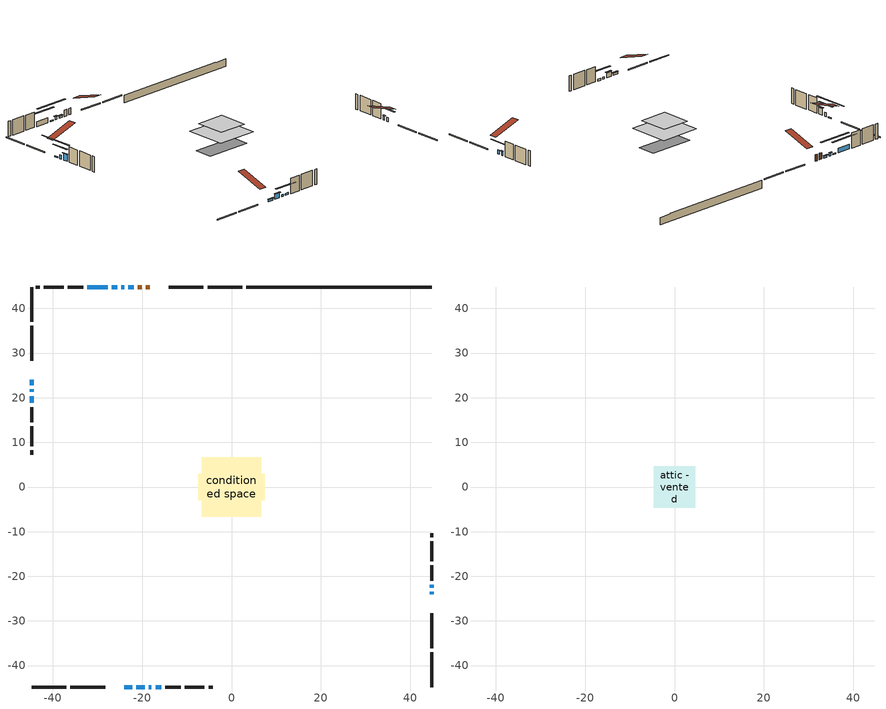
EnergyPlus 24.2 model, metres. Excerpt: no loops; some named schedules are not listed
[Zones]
conditioned space
 floor outside (Floor1 construction): -1.58,-1.58 -1.58,1.58 1.58,1.58 1.58,-1.58 z0.61
 floor adiabatic (AdiabaticFloorConstruction): -6.64,-6.64 -6.64,6.64 6.64,6.64 6.64,-6.64 z3.05
 floor foundation (Slab1 construction): -7.4,-2.96 -7.4,2.96 7.4,2.96 7.4,-2.96 z-1.83
 wall outside (RimJoist1 construction): 2.42,44.81 -5.35,44.81 / -44.81,-44.81 -37.03,-44.81 / -44.81,44.81 -44.81,37.03 / 44.81,-44.81 44.81,-37.03 z0.61:0.91
 wall outside (RimJoist2 construction): -6.28,44.81 -14.05,44.81 / -36.1,-44.81 -28.33,-44.81 / -44.81,36.1 -44.81,28.33 / 44.81,-36.1 44.81,-28.33 z0.61:0.91
 wall outside (AdiabaticWallConstruction 1): -18.32,44.81 -19.18,44.81 / -20.11,44.81 -20.97,44.81 z0.61:2.64
 wall outside (AdiabaticWallConstruction): 44.81,-24.06 44.81,-23.45 / -44.81,21.91 -44.81,21.3 / 44.81,-22.52 44.81,-21.91 z0.61:1.83; -21.89,44.81 -23.12,44.81 / -24.06,-44.81 -22.23,-44.81 / -18.55,-44.81 -17.93,-44.81 / -17.01,-44.81 -15.79,-44.81 z0.61:1.22; -24.04,44.81 -24.66,44.81 z0.61:1.53; -21.3,-44.81 -19.47,-44.81 / -27.73,44.81 -32.3,44.81 z0.61:2.13; -25.58,44.81 -26.8,44.81 / -44.81,24.06 -44.81,22.84 z0.61:0.92; -44.81,20.38 -44.81,18.85 z0.61:2.74
 wall outside (Wall1 construction): -33.23,44.81 -36.67,44.81 / -14.86,-44.81 -11.42,-44.81 / -44.81,17.92 -44.81,14.48 / 44.81,-20.98 44.81,-17.55 z0.61:5.49
 wall outside (Wall2 construction): -37.6,44.81 -42.02,44.81 / -10.49,-44.81 -6.07,-44.81 / -44.81,13.56 -44.81,9.13 / 44.81,-16.62 44.81,-12.19 z0.61:5.49
 wall outside (Wall3 construction): -42.95,44.81 -43.88,44.81 / -5.14,-44.81 -4.21,-44.81 / -44.81,8.2 -44.81,7.28 / 44.81,-11.26 44.81,-10.34 z0.61:5.49
 wall foundation (FoundationWall1 construction): 3.35,44.81,-1.83 3.35,44.81,0.61 40.66,44.81,0.61 40.66,44.81,0.43 44.81,44.81,0.43 44.81,44.81,-1.83
 window (WindowConstruction): 44.81,-24.06 44.81,-23.45 z0.61:1.83
 window (WindowConstruction 7): -21.9,44.81 -23.12,44.81 z0.61:1.22
 window (WindowConstruction 8): -24.04,44.81 -24.65,44.81 z0.61:1.52
 window (WindowConstruction 9): -24.06,-44.81 -22.23,-44.81 z0.61:1.22
 window (WindowConstruction 10): -21.3,-44.81 -19.47,-44.81 z0.61:2.13
 window (WindowConstruction 11): -25.58,44.81 -26.8,44.81 z0.61:0.91
 window (WindowConstruction 12): -44.81,24.06 -44.81,22.84 z0.61:0.91
 window (WindowConstruction 1): -27.73,44.81 -32.3,44.81 z0.61:2.13
 window (WindowConstruction 2): -18.55,-44.81 -17.94,-44.81 z0.61:1.22
 window (WindowConstruction 3): -17.01,-44.81 -15.79,-44.81 z0.61:1.22
 window (WindowConstruction 4): -44.81,21.91 -44.81,21.3 z0.61:1.83
 window (WindowConstruction 5): -44.81,20.37 -44.81,18.85 z0.61:2.74
 window (WindowConstruction 6): 44.81,-22.52 44.81,-21.91 z0.61:1.83
 door (Door): -18.32,44.81 -19.18,44.81 z0.61:2.64
 door (Door 1): -20.11,44.81 -20.97,44.81 z0.61:2.64
 ceiling adiabatic (AdiabaticFloorConstruction): 6.64,-6.64 6.64,6.64 -6.64,6.64 -6.64,-6.64 z3.05
attic - vented
 floor to conditioned space (Floor2 construction Reversed): -4.7,-4.7 -4.7,4.7 4.7,4.7 4.7,-4.7 z5.49
 roof outside (Roof1 construction): -17.39,44.81,5.49 -17.39,35.65,8.54 -14.98,35.65,8.54 -14.98,44.81,5.49; -24.99,-44.81,5.49 -24.99,-35.65,8.54 -27.4,-35.65,8.54 -27.4,-44.81,5.49; -44.81,24.99,5.49 -35.65,24.99,8.54 -35.65,27.4,8.54 -44.81,27.4,5.49; 44.81,-24.99,5.49 35.65,-24.99,8.54 35.65,-27.4,8.54 44.81,-27.4,5.49
shading: 44.81,-20.81 44.81,-26.7 45.22,-26.7 45.22,-20.81 z4.47; -23.32,44.81 -21.69,44.81 -21.69,45.22 -23.32,45.22 z1.42; -24.86,44.81 -23.84,44.81 -23.84,45.22 -24.86,45.22 z1.73; -22.03,-44.81 -24.26,-44.81 -24.26,-45.22 -22.03,-45.22 z1.42; -19.27,-44.81 -21.5,-44.81 -21.5,-45.22 -19.27,-45.22 z2.34; -31.88,44.81 -20.5,44.81 -20.5,45.22 -31.88,45.22 z6; -44.81,17.76 -44.81,29.14 -45.22,29.14 -45.22,17.76 z6; -34.94,44.81 -25.09,44.81 -25.09,45.22 -34.94,45.22 z4.77; -15.3,-44.81 -21.19,-44.81 -21.19,-45.22 -15.3,-45.22 z3.86; -13.15,-44.81 -19.65,-44.81 -19.65,-45.22 -13.15,-45.22 z3.86; -44.81,18.66 -44.81,24.55 -45.22,24.55 -45.22,18.66 z4.47; -44.81,18.65 -44.81,20.58 -45.22,20.58 -45.22,18.65 z2.94; 44.81,-21.71 44.81,-22.72 45.22,-22.72 45.22,-21.71 z2.03
[Building]
Building 1: Terrain=Suburbs
[Site:Location]
Toronto City Centre_ON: Latitude {deg}=43.63; Longitude {deg}=-79.39; Time Zone {hr}=-5; Elevation {m}=77; Keep Site Location Information=Yes
[Site:GroundTemperature:Shallow]
5.01852, 3.26908, 3.12898, 3.95918, 7.29196, 10.6092, 13.4851, 15.3069, 15.4617, 13.9799, 11.1774, 7.9619
[Site:WaterMainsTemperature]
Calculation Method=Schedule; Temperature Schedule=mains temperature schedule
[Material] Roughness=Rough; Thermal Absorptance=0.9
Name | Thickness {m} | Conductivity {W/m-K} | Density {kg/m3} | Specific Heat {J/kg-K} | Solar Absorptance | Visible Absorptance
asphalt or fiberglass shingles | 0.00635 | 0.162714 | 1121.4 | 1465.45 | 0.4 | 0.4
ceiling loosefill ins | 0.0846667 | 0.0480833 | 16.02 | 1046.75 | 0.7 | 0.7
ceiling stud and cavity | 0.1397 | 0.0959337 | 65.682 | 1177.47 | 0.7 | 0.7
concrete 4.0 in. | 0.1016 | 1.803125 | 2242.8 | 837.4 | 0.7 | 0.7
concrete 8.0 in. | 0.2032 | 1.803125 | 2242.8 | 837.4 | 0.7 | 0.7
door material | 0.04445 | 0.0451087 | 512.64 | 1214.23 | 0.7 | 0.7
door material 1 | 0.04445 | 0.327969 | 512.64 | 1214.23 | 0.7 | 0.7
exterior vertical ins | 0.0460229 | 0.029427 | 32.04 | 1214.23 | 0.7 | 0.7
floor covering | 0.0127 | 0.0433444 | 54.468 | 1339.84 | 0.6 | 0.6
floor rigid ins; wall rigid ins | 0.051816 | 0.029427 | 32.04 | 1214.23 | 0.7 | 0.7
floor rigid ins 1; wall rigid ins 1 | 0.512978 | 0.029427 | 32.04 | 1214.23 | 0.7 | 0.7
floor stud and cavity | 0.1397 | 0.0895258 | 92.3553 | 1139.71 | 0.7 | 0.7
floor stud and cavity 1 | 0.1397 | 1.75129 | 37.0049 | 1207.88 | 0.7 | 0.7
furniture material conditioned space 1 | 0.1524 | 0.115458 | 640.8 | 1214.23 | 0.6 | 0.6
gypsum board | 0.0127 | 0.160291 | 801 | 837.4 | 0.6 | 0.6
gypsum board 1 | 0.0127 | 0.160291 | 801 | 837.4 | 0.7 | 0.7
osb sheathing 0.5 in. | 0.0127 | 0.115458 | 512.64 | 1214.23 | 0.7 | 0.7
osb sheathing 0.75 in. | 0.01905 | 0.115458 | 512.64 | 1214.23 | 0.7 | 0.7
osb sheathing 2.0 in. | 0.0508 | 0.115458 | 512.64 | 1214.23 | 0.7 | 0.7
rim joist stud and cavity | 0.0508 | 0.0451784 | 125.044 | 1163.47 | 0.6 | 0.6
rim joist stud and cavity 1 | 0.0508 | 0.029095 | 125.044 | 1163.47 | 0.6 | 0.6
wall stud and cavity | 0.1397 | 0.139191 | 139.0536 | 1170.24 | 0.7 | 0.7
wall stud and cavity 1 | 0.1397 | 0.137981 | 139.0536 | 1170.24 | 0.7 | 0.7
wall stud and cavity 2 | 0.1397 | 0.213854 | 139.0536 | 1170.24 | 0.7 | 0.7
wall stud and cavity 3 | 0.0889 | 0.380278 | 52.3479 | 1209.89 | 0.7 | 0.7
wall stud and cavity 4 | 0.0889 | 0.391764 | 83.0341 | 1211.67 | 0.7 | 0.7
wood siding | 0.0254 | 0.102417 | 544.68 | 1172.36 | 0.4 | 0.4
wood siding 1; wood siding 2; wood siding 3 | 0.0254 | 0.102417 | 544.68 | 1172.36 | 0.7 | 0.7
[WindowMaterial:SimpleGlazingSystem]
Name | U-Factor {W/m2-K} | Solar Heat Gain Coefficient
WindowMaterial | 2.96789 | 0.62
WindowMaterial 1 | 2.90089 | 0.68
WindowMaterial 2 | 3.00026 | 0.58
WindowMaterial 3 | 2.88953 | 0.69
WindowMaterial 4 | 2.97868 | 0.61
WindowMaterial 5 | 2.95653 | 0.63
WindowMaterial 6 | 2.89408 | 0.69
WindowMaterial 7 | 7.0816 | 0.65
[Construction]
AdiabaticFloorConstruction: floor stud and cavity 1, floor rigid ins 1, osb sheathing 0.75 in., floor covering
AdiabaticWallConstruction: wood siding 2, wall rigid ins 1, wall stud and cavity 3, gypsum board
AdiabaticWallConstruction 1: wood siding 3, wall rigid ins 1, wall stud and cavity 3, gypsum board
Door: door material
Door 1: door material 1
Floor1 construction: floor stud and cavity, floor rigid ins, osb sheathing 0.75 in., floor covering
Floor2 construction Reversed: gypsum board, ceiling stud and cavity, ceiling loosefill ins
FoundationWall1 construction: concrete 8.0 in., gypsum board 1
furniture construction conditioned space 1: furniture material conditioned space 1
PartitionWallConstruction: gypsum board, wall stud and cavity 4, gypsum board
RimJoist1 construction: wood siding 1, osb sheathing 2.0 in., rim joist stud and cavity
RimJoist2 construction: wood siding 1, osb sheathing 2.0 in., rim joist stud and cavity 1
Roof1 construction: asphalt or fiberglass shingles
Slab1 construction: concrete 4.0 in.
Wall1 construction: wood siding, wall rigid ins, osb sheathing 0.5 in., wall stud and cavity, gypsum board
Wall2 construction: wood siding, wall rigid ins, osb sheathing 0.5 in., wall stud and cavity 1, gypsum board
Wall3 construction: wood siding, wall rigid ins, osb sheathing 0.5 in., wall stud and cavity 2, gypsum board
WindowConstruction; WindowConstruction 3; WindowConstruction 4; WindowConstruction 6: WindowMaterial
WindowConstruction 1: WindowMaterial 1
WindowConstruction 10: WindowMaterial 6
WindowConstruction 11; WindowConstruction 12: WindowMaterial 7
WindowConstruction 2; WindowConstruction 7: WindowMaterial 2
WindowConstruction 5: WindowMaterial 3
WindowConstruction 8: WindowMaterial 4
WindowConstruction 9: WindowMaterial 5
[Zone] Multiplier=1; Part of Total Floor Area=Yes
Name | Volume {m3}
attic - vented | 43.8351
conditioned space | 643.4
[Space]
Name | Zone | Volume {m3}
attic - vented 1 | attic - vented | 43.8351
conditioned space 1 | conditioned space | 643.4
[ZoneInfiltration:EffectiveLeakageArea]
infil attic - vented 1: Zone or Space=attic - vented 1; Schedule=Always On Discrete; Effective Air Leakage Area {cm2}=3723.79; Stack Coefficient=0.000212318; Wind Coefficient=9.84496e-06
[ZoneMixing]
whole house fan mix: Zone or Space=attic - vented; Schedule=Always On Continuous; Design Flow Rate Calculation Method=Flow/Zone; Design Flow Rate {m3/s}=0; Source Zone or Space=conditioned space
[SurfaceProperty:ExposedFoundationPerimeter]
Slab1: Exposed Perimeter Calculation Method=TotalExposedPerimeter; Total Exposed Perimeter {m}=41.454
[InternalMass] Zone or ZoneList=conditioned space; Space or SpaceList=conditioned space 1
Name | Construction | Surface Area {m2}
furniture mass conditioned space 1 | furniture construction conditioned space 1 | 109.532
partition wall mass | PartitionWallConstruction | 273.829
[Lights]
interior lighting: Zone or ZoneList or Space or SpaceList=conditioned space 1; Schedule=interior lighting schedule; Design Level Calculation Method=LightingLevel; Lighting Level {W}=343.2; Return Air Fraction=0; Fraction Radiant=0.6; Fraction Visible=0.2; Fraction Replaceable=1
[People]
occupants: Zone or ZoneList or Space or SpaceList=conditioned space 1; Number of People Schedule=occupants schedule; Number of People Calculation Method=People; Number of People=3; Fraction Radiant=0.314171; Sensible Heat Fraction=0.56303; Activity Level Schedule=occupants activity schedule; Carbon Dioxide Generation Rate {m3/s-W}=0; Enable ASHRAE 55 Comfort Warnings=No; Mean Radiant Temperature Calculation Type=EnclosureAveraged
[ElectricEquipment] Zone or ZoneList or Space or SpaceList=conditioned space 1; Design Level Calculation Method=EquipmentLevel
Name | Schedule | Design Level {W} | Fraction Latent | Fraction Radiant | Fraction Lost
clothes dryer | clothes dryer schedule | 140.772 | 0.015 | 0.081 | 0.85
clothes washer | clothes washer schedule | 32.1985 | 0.03 | 0.162 | 0.7
cooking range | cooking range schedule | 215.147 | 0.08 | 0.432 | 0.2
dishwasher | dishwasher schedule | 66.8632 | 0.3 | 0.18 | 0.4
fridge | fridge schedule | 72.9452 | 0 | 0.6 | 0
mech vent bath fan 0 | mech vent bath fan 0 schedule | 50.2 | 0 | 0 | 1
mech vent bath fan 1 | mech vent bath fan 1 schedule | 50.2 | 0 | 0 | 1
mech vent bath fan 2 | mech vent bath fan 2 schedule | 50.2 | 0 | 0 | 1
mech vent house fan | mech vent house fan schedule | 0 | 0 | 0 | 1
mech vent house fan cfis | mech vent house fan cfis schedule | 0 | 0 | 0 | 0
mech vent range fan 0 | mech vent range fan 0 schedule | 57 | 0 | 0 | 1
misc plug loads | misc plug loads schedule | 494.7 | 0.045 | 0.513 | 0.1
whole house fan | Always On Discrete | 0 | 0 | 0 | 1
[OtherEquipment] Zone or ZoneList or Space or SpaceList=conditioned space 1; Design Level Calculation Method=EquipmentLevel
Name | Fuel Type | Schedule | Design Level {W} | Fraction Latent | Fraction Radiant | Fraction Lost
clothes dryer 1 | Electricity | clothes dryer schedule | 0 | 0.015 | 0.081 | 0.85
cooking range 1 | Electricity | cooking range schedule | 0 | 0.08 | 0.432 | 0.2
general water use latent | None | general water use schedule | 62.594 | 1 | 0 | 0
general water use sensible | None | general water use schedule | -61.6891 | 0 | 0.6 | 0
mech vent house fan latent load | None | Always On Discrete | 0 | 1 | 0 | 0
mech vent house fan sensible load | None | Always On Discrete | 0 | 0 | 0 | 0
water heater energy adjustment1 | NaturalGas | Always On Discrete | 0.01 | 0 | 0 | 1
[ZoneInfiltration:DesignFlowRate] Zone or ZoneList or Space or SpaceList=conditioned space 1; Schedule=Always On Discrete; Design Flow Rate Calculation Method=Flow/Zone; Design Flow Rate {m3/s}=0
infil flow; natural vent flow; whole house fan flow
[Foundation:Kiva]
Foundation Kiva 1: Initial Indoor Air Temperature {C}=18; Wall Height Above Grade {m}=0.609996; Wall Depth Below Slab {m}=0.2032; Custom Block Material Name 1=exterior vertical ins; Custom Block Depth 1 {m}=2.43998; Custom Block X Position 1 {m}=0.2159; Custom Block Z Position 1 {m}=0
[Foundation:Kiva:Settings]
Soil Conductivity {W/m-K}=0.849921; Soil Density {kg/m3}=1842.3; Soil Specific Heat {J/kg-K}=418.7; Ground Solar Absorptivity=0.9; Ground Thermal Absorptivity=0.9; Ground Surface Roughness {m}=0.03; Far-Field Width {m}=40; Deep-Ground Boundary Condition=ZeroFlux; Deep-Ground Depth {m}=40; Minimum Cell Dimension {m}=0.2; Maximum Cell Growth Coefficient=3; Simulation Timestep=Timestep
[Exterior:Lights]
exterior lighting: Schedule=exterior lighting schedule; Design Level {W}=75.6
[Schedule:Constant]
Name | Hourly Value
Always On Continuous; mech vent house fan schedule; mech vent house fan cfis schedule; Always On Discrete | 1
occupants activity schedule | 117.228
fridge schedule | 0
[Schedule:Week:Daily]
interior lighting schedule Week Rule - Jan1-Jan27: interior lighting schedule day, interior lighting schedule day, interior lighting schedule day, interior lighting schedule day, interior lighting schedule day, interior lighting schedule day, interior lighting schedule day, interior lighting schedule default day, interior lighting schedule default day, interior lighting schedule default day, interior lighting schedule default day, interior lighting schedule default day
interior lighting schedule Week Rule - Jan28-Feb3: interior lighting schedule day, interior lighting schedule day, interior lighting schedule day, interior lighting schedule day, interior lighting schedule day 1, interior lighting schedule day 1, interior lighting schedule day 1, interior lighting schedule default day, interior lighting schedule default day, interior lighting schedule default day, interior lighting schedule default day, interior lighting schedule default day
interior lighting schedule Week Rule - Feb4-Feb24: interior lighting schedule day 1, interior lighting schedule day 1, interior lighting schedule day 1, interior lighting schedule day 1, interior lighting schedule day 1, interior lighting schedule day 1, interior lighting schedule day 1, interior lighting schedule default day, interior lighting schedule default day, interior lighting schedule default day, interior lighting schedule default day, interior lighting schedule default day
interior lighting schedule Week Rule - Feb25-Mar3: interior lighting schedule day 1, interior lighting schedule day 1, interior lighting schedule day 1, interior lighting schedule day 1, interior lighting schedule day 2, interior lighting schedule day 2, interior lighting schedule day 2, interior lighting schedule default day, interior lighting schedule default day, interior lighting schedule default day, interior lighting schedule default day, interior lighting schedule default day
interior lighting schedule Week Rule - Mar4-Mar31: interior lighting schedule day 2, interior lighting schedule day 2, interior lighting schedule day 2, interior lighting schedule day 2, interior lighting schedule day 2, interior lighting schedule day 2, interior lighting schedule day 2, interior lighting schedule default day, interior lighting schedule default day, interior lighting schedule default day, interior lighting schedule default day, interior lighting schedule default day
interior lighting schedule Week Rule - Apr1-Apr28: interior lighting schedule day 3, interior lighting schedule day 3, interior lighting schedule day 3, interior lighting schedule day 3, interior lighting schedule day 3, interior lighting schedule day 3, interior lighting schedule day 3, interior lighting schedule default day, interior lighting schedule default day, interior lighting schedule default day, interior lighting schedule default day, interior lighting schedule default day
interior lighting schedule Week Rule - Apr29-May5: interior lighting schedule day 3, interior lighting schedule day 3, interior lighting schedule day 4, interior lighting schedule day 4, interior lighting schedule day 4, interior lighting schedule day 4, interior lighting schedule day 4, interior lighting schedule default day, interior lighting schedule default day, interior lighting schedule default day, interior lighting schedule default day, interior lighting schedule default day
interior lighting schedule Week Rule - May6-May26: interior lighting schedule day 4, interior lighting schedule day 4, interior lighting schedule day 4, interior lighting schedule day 4, interior lighting schedule day 4, interior lighting schedule day 4, interior lighting schedule day 4, interior lighting schedule default day, interior lighting schedule default day, interior lighting schedule default day, interior lighting schedule default day, interior lighting schedule default day
interior lighting schedule Week Rule - May27-Jun2: interior lighting schedule day 4, interior lighting schedule day 4, interior lighting schedule day 4, interior lighting schedule day 4, interior lighting schedule day 4, interior lighting schedule day 5, interior lighting schedule day 5, interior lighting schedule default day, interior lighting schedule default day, interior lighting schedule default day, interior lighting schedule default day, interior lighting schedule default day
interior lighting schedule Week Rule - Jun3-Jun30: interior lighting schedule day 5, interior lighting schedule day 5, interior lighting schedule day 5, interior lighting schedule day 5, interior lighting schedule day 5, interior lighting schedule day 5, interior lighting schedule day 5, interior lighting schedule default day, interior lighting schedule default day, interior lighting schedule default day, interior lighting schedule default day, interior lighting schedule default day
interior lighting schedule Week Rule - Jul1-Jul28: interior lighting schedule day 6, interior lighting schedule day 6, interior lighting schedule day 6, interior lighting schedule day 6, interior lighting schedule day 6, interior lighting schedule day 6, interior lighting schedule day 6, interior lighting schedule default day, interior lighting schedule default day, interior lighting schedule default day, interior lighting schedule default day, interior lighting schedule default day
interior lighting schedule Week Rule - Jul29-Aug4: interior lighting schedule day 6, interior lighting schedule day 6, interior lighting schedule day 6, interior lighting schedule day 7, interior lighting schedule day 7, interior lighting schedule day 7, interior lighting schedule day 7, interior lighting schedule default day, interior lighting schedule default day, interior lighting schedule default day, interior lighting schedule default day, interior lighting schedule default day
interior lighting schedule Week Rule - Aug5-Aug25: interior lighting schedule day 7, interior lighting schedule day 7, interior lighting schedule day 7, interior lighting schedule day 7, interior lighting schedule day 7, interior lighting schedule day 7, interior lighting schedule day 7, interior lighting schedule default day, interior lighting schedule default day, interior lighting schedule default day, interior lighting schedule default day, interior lighting schedule default day
interior lighting schedule Week Rule - Aug26-Sep1: interior lighting schedule day 7, interior lighting schedule day 7, interior lighting schedule day 7, interior lighting schedule day 7, interior lighting schedule day 7, interior lighting schedule day 7, interior lighting schedule day 8, interior lighting schedule default day, interior lighting schedule default day, interior lighting schedule default day, interior lighting schedule default day, interior lighting schedule default day
interior lighting schedule Week Rule - Sep2-Sep29: interior lighting schedule day 8, interior lighting schedule day 8, interior lighting schedule day 8, interior lighting schedule day 8, interior lighting schedule day 8, interior lighting schedule day 8, interior lighting schedule day 8, interior lighting schedule default day, interior lighting schedule default day, interior lighting schedule default day, interior lighting schedule default day, interior lighting schedule default day
interior lighting schedule Week Rule - Sep30-Oct6: interior lighting schedule day 8, interior lighting schedule day 9, interior lighting schedule day 9, interior lighting schedule day 9, interior lighting schedule day 9, interior lighting schedule day 9, interior lighting schedule day 9, interior lighting schedule default day, interior lighting schedule default day, interior lighting schedule default day, interior lighting schedule default day, interior lighting schedule default day
interior lighting schedule Week Rule - Oct7-Oct27: interior lighting schedule day 9, interior lighting schedule day 9, interior lighting schedule day 9, interior lighting schedule day 9, interior lighting schedule day 9, interior lighting schedule day 9, interior lighting schedule day 9, interior lighting schedule default day, interior lighting schedule default day, interior lighting schedule default day, interior lighting schedule default day, interior lighting schedule default day
interior lighting schedule Week Rule - Oct28-Nov3: interior lighting schedule day 9, interior lighting schedule day 9, interior lighting schedule day 9, interior lighting schedule day 9, interior lighting schedule day 10, interior lighting schedule day 10, interior lighting schedule day 10, interior lighting schedule default day, interior lighting schedule default day, interior lighting schedule default day, interior lighting schedule default day, interior lighting schedule default day
interior lighting schedule Week Rule - Nov4-Nov24: interior lighting schedule day 10, interior lighting schedule day 10, interior lighting schedule day 10, interior lighting schedule day 10, interior lighting schedule day 10, interior lighting schedule day 10, interior lighting schedule day 10, interior lighting schedule default day, interior lighting schedule default day, interior lighting schedule default day, interior lighting schedule default day, interior lighting schedule default day
interior lighting schedule Week Rule - Nov25-Dec1: interior lighting schedule day 10, interior lighting schedule day 10, interior lighting schedule day 10, interior lighting schedule day 10, interior lighting schedule day 10, interior lighting schedule day 10, interior lighting schedule day 11, interior lighting schedule default day, interior lighting schedule default day, interior lighting schedule default day, interior lighting schedule default day, interior lighting schedule default day
interior lighting schedule Week Rule - Dec2-Dec31: interior lighting schedule day 11, interior lighting schedule day 11, interior lighting schedule day 11, interior lighting schedule day 11, interior lighting schedule day 11, interior lighting schedule day 11, interior lighting schedule day 11, interior lighting schedule default day, interior lighting schedule default day, interior lighting schedule default day, interior lighting schedule default day, interior lighting schedule default day
occupants schedule Week Rule - Jan1-Dec31: occupants schedule day, occupants schedule day, occupants schedule day, occupants schedule day, occupants schedule day, occupants schedule day, occupants schedule day, occupants schedule default day, occupants schedule default day, occupants schedule default day, occupants schedule default day, occupants schedule default day
clothes dryer schedule Week Rule - Jan1-Dec31: clothes dryer schedule day, clothes dryer schedule day, clothes dryer schedule day, clothes dryer schedule day, clothes dryer schedule day, clothes dryer schedule day, clothes dryer schedule day, clothes dryer schedule default day, clothes dryer schedule default day, clothes dryer schedule default day, clothes dryer schedule default day, clothes dryer schedule default day
clothes washer schedule Week Rule - Jan1-Dec31: clothes washer schedule day, clothes washer schedule day, clothes washer schedule day, clothes washer schedule day, clothes washer schedule day, clothes washer schedule day, clothes washer schedule day, clothes washer schedule default day, clothes washer schedule default day, clothes washer schedule default day, clothes washer schedule default day, clothes washer schedule default day
cooking range schedule Week Rule - Jan1-Dec31: cooking range schedule day, cooking range schedule day, cooking range schedule day, cooking range schedule day, cooking range schedule day, cooking range schedule day, cooking range schedule day, cooking range schedule default day, cooking range schedule default day, cooking range schedule default day, cooking range schedule default day, cooking range schedule default day
dishwasher schedule Week Rule - Jan1-Dec31: dishwasher schedule day, dishwasher schedule day, dishwasher schedule day, dishwasher schedule day, dishwasher schedule day, dishwasher schedule day, dishwasher schedule day, dishwasher schedule default day, dishwasher schedule default day, dishwasher schedule default day, dishwasher schedule default day, dishwasher schedule default day
mech vent bath fan 0 schedule Week Rule - Jan1-Dec31: mech vent bath fan 0 schedule day, mech vent bath fan 0 schedule day, mech vent bath fan 0 schedule day, mech vent bath fan 0 schedule day, mech vent bath fan 0 schedule day, mech vent bath fan 0 schedule day, mech vent bath fan 0 schedule day, mech vent bath fan 0 schedule default day, mech vent bath fan 0 schedule default day, mech vent bath fan 0 schedule default day, mech vent bath fan 0 schedule default day, mech vent bath fan 0 schedule default day
mech vent bath fan 1 schedule Week Rule - Jan1-Dec31: mech vent bath fan 1 schedule day, mech vent bath fan 1 schedule day, mech vent bath fan 1 schedule day, mech vent bath fan 1 schedule day, mech vent bath fan 1 schedule day, mech vent bath fan 1 schedule day, mech vent bath fan 1 schedule day, mech vent bath fan 1 schedule default day, mech vent bath fan 1 schedule default day, mech vent bath fan 1 schedule default day, mech vent bath fan 1 schedule default day, mech vent bath fan 1 schedule default day
mech vent bath fan 2 schedule Week Rule - Jan1-Dec31: mech vent bath fan 2 schedule day, mech vent bath fan 2 schedule day, mech vent bath fan 2 schedule day, mech vent bath fan 2 schedule day, mech vent bath fan 2 schedule day, mech vent bath fan 2 schedule day, mech vent bath fan 2 schedule day, mech vent bath fan 2 schedule default day, mech vent bath fan 2 schedule default day, mech vent bath fan 2 schedule default day, mech vent bath fan 2 schedule default day, mech vent bath fan 2 schedule default day
mech vent range fan 0 schedule Week Rule - Jan1-Dec31: mech vent range fan 0 schedule day, mech vent range fan 0 schedule day, mech vent range fan 0 schedule day, mech vent range fan 0 schedule day, mech vent range fan 0 schedule day, mech vent range fan 0 schedule day, mech vent range fan 0 schedule day, mech vent range fan 0 schedule default day, mech vent range fan 0 schedule default day, mech vent range fan 0 schedule default day, mech vent range fan 0 schedule default day, mech vent range fan 0 schedule default day
misc plug loads schedule Week Rule - Jan1-Dec31: misc plug loads schedule day, misc plug loads schedule day, misc plug loads schedule day, misc plug loads schedule day, misc plug loads schedule day, misc plug loads schedule day, misc plug loads schedule day, misc plug loads schedule default day, misc plug loads schedule default day, misc plug loads schedule default day, misc plug loads schedule default day, misc plug loads schedule default day
general water use schedule Week Rule - Jan1-Dec31: general water use schedule day, general water use schedule day, general water use schedule day, general water use schedule day, general water use schedule day, general water use schedule day, general water use schedule day, general water use schedule default day, general water use schedule default day, general water use schedule default day, general water use schedule default day, general water use schedule default day
exterior lighting schedule Week Rule - Jan1-Jan27: exterior lighting schedule day, exterior lighting schedule day, exterior lighting schedule day, exterior lighting schedule day, exterior lighting schedule day, exterior lighting schedule day, exterior lighting schedule day, exterior lighting schedule default day, exterior lighting schedule default day, exterior lighting schedule default day, exterior lighting schedule default day, exterior lighting schedule default day
exterior lighting schedule Week Rule - Jan28-Feb3: exterior lighting schedule day, exterior lighting schedule day, exterior lighting schedule day, exterior lighting schedule day, exterior lighting schedule day 1, exterior lighting schedule day 1, exterior lighting schedule day 1, exterior lighting schedule default day, exterior lighting schedule default day, exterior lighting schedule default day, exterior lighting schedule default day, exterior lighting schedule default day
exterior lighting schedule Week Rule - Feb4-Feb24: exterior lighting schedule day 1, exterior lighting schedule day 1, exterior lighting schedule day 1, exterior lighting schedule day 1, exterior lighting schedule day 1, exterior lighting schedule day 1, exterior lighting schedule day 1, exterior lighting schedule default day, exterior lighting schedule default day, exterior lighting schedule default day, exterior lighting schedule default day, exterior lighting schedule default day
exterior lighting schedule Week Rule - Feb25-Mar3: exterior lighting schedule day 1, exterior lighting schedule day 1, exterior lighting schedule day 1, exterior lighting schedule day 1, exterior lighting schedule day 2, exterior lighting schedule day 2, exterior lighting schedule day 2, exterior lighting schedule default day, exterior lighting schedule default day, exterior lighting schedule default day, exterior lighting schedule default day, exterior lighting schedule default day
exterior lighting schedule Week Rule - Mar4-Mar31: exterior lighting schedule day 2, exterior lighting schedule day 2, exterior lighting schedule day 2, exterior lighting schedule day 2, exterior lighting schedule day 2, exterior lighting schedule day 2, exterior lighting schedule day 2, exterior lighting schedule default day, exterior lighting schedule default day, exterior lighting schedule default day, exterior lighting schedule default day, exterior lighting schedule default day
exterior lighting schedule Week Rule - Apr1-Apr28: exterior lighting schedule day 3, exterior lighting schedule day 3, exterior lighting schedule day 3, exterior lighting schedule day 3, exterior lighting schedule day 3, exterior lighting schedule day 3, exterior lighting schedule day 3, exterior lighting schedule default day, exterior lighting schedule default day, exterior lighting schedule default day, exterior lighting schedule default day, exterior lighting schedule default day
exterior lighting schedule Week Rule - Apr29-May5: exterior lighting schedule day 3, exterior lighting schedule day 3, exterior lighting schedule day 4, exterior lighting schedule day 4, exterior lighting schedule day 4, exterior lighting schedule day 4, exterior lighting schedule day 4, exterior lighting schedule default day, exterior lighting schedule default day, exterior lighting schedule default day, exterior lighting schedule default day, exterior lighting schedule default day
exterior lighting schedule Week Rule - May6-May26: exterior lighting schedule day 4, exterior lighting schedule day 4, exterior lighting schedule day 4, exterior lighting schedule day 4, exterior lighting schedule day 4, exterior lighting schedule day 4, exterior lighting schedule day 4, exterior lighting schedule default day, exterior lighting schedule default day, exterior lighting schedule default day, exterior lighting schedule default day, exterior lighting schedule default day
exterior lighting schedule Week Rule - May27-Jun2: exterior lighting schedule day 4, exterior lighting schedule day 4, exterior lighting schedule day 4, exterior lighting schedule day 4, exterior lighting schedule day 4, exterior lighting schedule day 5, exterior lighting schedule day 5, exterior lighting schedule default day, exterior lighting schedule default day, exterior lighting schedule default day, exterior lighting schedule default day, exterior lighting schedule default day
exterior lighting schedule Week Rule - Jun3-Jun30: exterior lighting schedule day 5, exterior lighting schedule day 5, exterior lighting schedule day 5, exterior lighting schedule day 5, exterior lighting schedule day 5, exterior lighting schedule day 5, exterior lighting schedule day 5, exterior lighting schedule default day, exterior lighting schedule default day, exterior lighting schedule default day, exterior lighting schedule default day, exterior lighting schedule default day
[Schedule:Year]
interior lighting schedule: interior lighting schedule Week Rule - Jan1-Jan27, 1, 1, 1, 27, interior lighting schedule Week Rule - Jan28-Feb3, 1, 28, 2, 3, interior lighting schedule Week Rule - Feb4-Feb24, 2, 4, 2, 24, interior lighting schedule Week Rule - Feb25-Mar3, 2, 25, 3, 3, interior lighting schedule Week Rule - Mar4-Mar31, 3, 4, 3, 31, interior lighting schedule Week Rule - Apr1-Apr28, 4, 1, 4, 28, interior lighting schedule Week Rule - Apr29-May5, 4, 29, 5, 5, interior lighting schedule Week Rule - May6-May26, 5, 6, 5, 26, interior lighting schedule Week Rule - May27-Jun2, 5, 27, 6, 2, interior lighting schedule Week Rule - Jun3-Jun30, 6, 3, 6, 30, interior lighting schedule Week Rule - Jul1-Jul28, 7, 1, 7, 28, interior lighting schedule Week Rule - Jul29-Aug4, 7, 29, 8, 4, interior lighting schedule Week Rule - Aug5-Aug25, 8, 5, 8, 25, interior lighting schedule Week Rule - Aug26-Sep1, 8, 26, 9, 1, interior lighting schedule Week Rule - Sep2-Sep29, 9, 2, 9, 29, interior lighting schedule Week Rule - Sep30-Oct6, 9, 30, 10, 6, interior lighting schedule Week Rule - Oct7-Oct27, 10, 7, 10, 27, interior lighting schedule Week Rule - Oct28-Nov3, 10, 28, 11, 3, interior lighting schedule Week Rule - Nov4-Nov24, 11, 4, 11, 24, interior lighting schedule Week Rule - Nov25-Dec1, 11, 25, 12, 1, interior lighting schedule Week Rule - Dec2-Dec31, 12, 2, 12, 31
occupants schedule: occupants schedule Week Rule - Jan1-Dec31, 1, 1, 12, 31
clothes dryer schedule: clothes dryer schedule Week Rule - Jan1-Dec31, 1, 1, 12, 31
clothes washer schedule: clothes washer schedule Week Rule - Jan1-Dec31, 1, 1, 12, 31
cooking range schedule: cooking range schedule Week Rule - Jan1-Dec31, 1, 1, 12, 31
dishwasher schedule: dishwasher schedule Week Rule - Jan1-Dec31, 1, 1, 12, 31
mech vent bath fan 0 schedule: mech vent bath fan 0 schedule Week Rule - Jan1-Dec31, 1, 1, 12, 31
mech vent bath fan 1 schedule: mech vent bath fan 1 schedule Week Rule - Jan1-Dec31, 1, 1, 12, 31
mech vent bath fan 2 schedule: mech vent bath fan 2 schedule Week Rule - Jan1-Dec31, 1, 1, 12, 31
mech vent range fan 0 schedule: mech vent range fan 0 schedule Week Rule - Jan1-Dec31, 1, 1, 12, 31
misc plug loads schedule: misc plug loads schedule Week Rule - Jan1-Dec31, 1, 1, 12, 31
general water use schedule: general water use schedule Week Rule - Jan1-Dec31, 1, 1, 12, 31
exterior lighting schedule: exterior lighting schedule Week Rule - Jan1-Jan27, 1, 1, 1, 27, exterior lighting schedule Week Rule - Jan28-Feb3, 1, 28, 2, 3, exterior lighting schedule Week Rule - Feb4-Feb24, 2, 4, 2, 24, exterior lighting schedule Week Rule - Feb25-Mar3, 2, 25, 3, 3, exterior lighting schedule Week Rule - Mar4-Mar31, 3, 4, 3, 31, exterior lighting schedule Week Rule - Apr1-Apr28, 4, 1, 4, 28, exterior lighting schedule Week Rule - Apr29-May5, 4, 29, 5, 5, exterior lighting schedule Week Rule - May6-May26, 5, 6, 5, 26, exterior lighting schedule Week Rule - May27-Jun2, 5, 27, 6, 2, exterior lighting schedule Week Rule - Jun3-Jun30, 6, 3, 6, 30, exterior lighting schedule Week Rule - Jul1-Jul28, 7, 1, 7, 28, exterior lighting schedule Week Rule - Jul29-Aug4, 7, 29, 8, 4, exterior lighting schedule Week Rule - Aug5-Aug25, 8, 5, 8, 25, exterior lighting schedule Week Rule - Aug26-Sep1, 8, 26, 9, 1, exterior lighting schedule Week Rule - Sep2-Sep29, 9, 2, 9, 29, exterior lighting schedule Week Rule - Sep30-Oct6, 9, 30, 10, 6, exterior lighting schedule Week Rule - Oct7-Oct27, 10, 7, 10, 27, exterior lighting schedule Week Rule - Oct28-Nov3, 10, 28, 11, 3, exterior lighting schedule Week Rule - Nov4-Nov24, 11, 4, 11, 24, exterior lighting schedule Week Rule - Nov25-Dec1, 11, 25, 12, 1, exterior lighting schedule Week Rule - Dec2-Dec31, 12, 2, 12, 31
[Schedule:Compact]
mains temperature schedule: Through: 01/01, For: AllDays, Until: 24:00, 8.80333, Through: 01/02, For: AllDays, Until: 24:00, 8.74333, Through: 01/03, For: AllDays, Until: 24:00, 8.68389, Through: 01/04, For: AllDays, Until: 24:00, 8.62611, Through: 01/05, For: AllDays, Until: 24:00, 8.56944, Through: 01/06, For: AllDays, Until: 24:00, 8.51389, Through: 01/07, For: AllDays, Until: 24:00, 8.45944, Through: 01/08, For: AllDays, Until: 24:00, 8.40611, Through: 01/09, For: AllDays, Until: 24:00, 8.35389, Through: 01/10, For: AllDays, Until: 24:00, 8.30278, Through: 01/11, For: AllDays, Until: 24:00, 8.25333, Through: 01/12, For: AllDays, Until: 24:00, 8.205, Through: 01/13, For: AllDays, Until: 24:00, 8.15778, Through: 01/14, For: AllDays, Until: 24:00, 8.11222, Through: 01/15, For: AllDays, Until: 24:00, 8.06778, Through: 01/16, For: AllDays, Until: 24:00, 8.02444, Through: 01/17, For: AllDays, Until: 24:00, 7.98222, Through: 01/18, For: AllDays, Until: 24:00, 7.94167, Through: 01/19, For: AllDays, Until: 24:00, 7.90222, Through: 01/20, For: AllDays, Until: 24:00, 7.86444, Through: 01/21, For: AllDays, Until: 24:00, 7.82778, Through: 01/22, For: AllDays, Until: 24:00, 7.79278, Through: 01/23, For: AllDays, Until: 24:00, 7.75889, Through: 01/24, For: AllDays, Until: 24:00, 7.72667, Through: 01/25, For: AllDays, Until: 24:00, 7.69556, Through: 01/26, For: AllDays, Until: 24:00, 7.66611, Through: 01/27, For: AllDays, Until: 24:00, 7.63778, Through: 01/28, For: AllDays, Until: 24:00, 7.61111, Through: 01/29, For: AllDays, Until: 24:00, 7.58556, Through: 01/30, For: AllDays, Until: 24:00, 7.56167, Through: 01/31, For: AllDays, Until: 24:00, 7.53944, Through: 02/01, For: AllDays, Until: 24:00, 7.51833, Through: 02/02, For: AllDays, Until: 24:00, 7.49889, Through: 02/03, For: AllDays, Until: 24:00, 7.48111, Through: 02/04, For: AllDays, Until: 24:00, 7.46444, Through: 02/05, For: AllDays, Until: 24:00, 7.44944, Through: 02/06, For: AllDays, Until: 24:00, 7.43556, Through: 02/07, For: AllDays, Until: 24:00, 7.42333, Through: 02/08, For: AllDays, Until: 24:00, 7.41278, Through: 02/09, For: AllDays, Until: 24:00, 7.40389, Through: 02/10, For: AllDays, Until: 24:00, 7.39611, Through: 02/11, For: AllDays, Until: 24:00, 7.39, Through: 02/12, For: AllDays, Until: 24:00, 7.38556, Through: 02/13, For: AllDays, Until: 24:00, 7.38222, Through: 02/14, For: AllDays, Until: 24:00, 7.38056, Through: 02/15, For: AllDays, Until: 24:00, 7.38056, Through: 02/16, For: AllDays, Until: 24:00, 7.38222, Through: 02/17, For: AllDays, Until: 24:00, 7.385, Through: 02/18, For: AllDays, Until: 24:00, 7.38944, Through: 02/19, For: AllDays, Until: 24:00, 7.395, Through: 02/20, For: AllDays, Until: 24:00, 7.40278, Through: 02/21, For: AllDays, Until: 24:00, 7.41167, Through: 02/22, For: AllDays, Until: 24:00, 7.42222, Through: 02/23, For: AllDays, Until: 24:00, 7.43389, Through: 02/24, For: AllDays, Until: 24:00, 7.44722, Through: 02/25, For: AllDays, Until: 24:00, 7.46222, Through: 02/26, For: AllDays, Until: 24:00, 7.47833, Through: 02/27, For: AllDays, Until: 24:00, 7.49611, Through: 02/28, For: AllDays, Until: 24:00, 7.51556, Through: 03/01, For: AllDays, Until: 24:00, 7.53667, Through: 03/02, For: AllDays, Until: 24:00, 7.55889, Through: 03/03, For: AllDays, Until: 24:00, 7.58222, Through: 03/04, For: AllDays, Until: 24:00, 7.60722, Through: 03/05, For: AllDays, Until: 24:00, 7.63389, Through: 03/06, For: AllDays, Until: 24:00, 7.66222, Through: 03/07, For: AllDays, Until: 24:00, 7.69111, Through: 03/08, For: AllDays, Until: 24:00, 7.72222, Through: 03/09, For: AllDays, Until: 24:00, 7.75444, Through: 03/10, For: AllDays, Until: 24:00, 7.78778, Through: 03/11, For: AllDays, Until: 24:00, 7.82278, Through: 03/12, For: AllDays, Until: 24:00, 7.85944, Through: 03/13, For: AllDays, Until: 24:00, 7.89722, Through: 03/14, For: AllDays, Until: 24:00, 7.93611, Through: 03/15, For: AllDays, Until: 24:00, 7.97667, Through: 03/16, For: AllDays, Until: 24:00, 8.01833, Through: 03/17, For: AllDays, Until: 24:00, 8.06167, Through: 03/18, For: AllDays, Until: 24:00, 8.10611, Through: 03/19, For: AllDays, Until: 24:00, 8.15167, Through: 03/20, For: AllDays, Until: 24:00, 8.19833, Through: 03/21, For: AllDays, Until: 24:00, 8.24667, Through: 03/22, For: AllDays, Until: 24:00, 8.29611, Through: 03/23, For: AllDays, Until: 24:00, 8.34667, Through: 03/24, For: AllDays, Until: 24:00, 8.39889, Through: 03/25, For: AllDays, Until: 24:00, 8.45167, Through: 03/26, For: AllDays, Until: 24:00, 8.50611, Through: 03/27, For: AllDays, Until: 24:00, 8.56167, Through: 03/28, For: AllDays, Until: 24:00, 8.61833, Through: 03/29, For: AllDays, Until: 24:00, 8.67611, Through: 03/30, For: AllDays, Until: 24:00, 8.735, Through: 03/31, For: AllDays, Until: 24:00, 8.795, Through: 04/01, For: AllDays, Until: 24:00, 8.85611, Through: 04/02, For: AllDays, Until: 24:00, 8.91833, Through: 04/03, For: AllDays, Until: 24:00, 8.98167, Through: 04/04, For: AllDays, Until: 24:00, 9.04556, Through: 04/05, For: AllDays, Until: 24:00, 9.11111, Through: 04/06, For: AllDays, Until: 24:00, 9.17722, Through: 04/07, For: AllDays, Until: 24:00, 9.24444, Through: 04/08, For: AllDays, Until: 24:00, 9.31222, Through: 04/09, For: AllDays, Until: 24:00, 9.38167, Through: 04/10, For: AllDays, Until: 24:00, 9.45167, Through: 04/11, For: AllDays, Until: 24:00, 9.52222, Through: 04/12, For: AllDays, Until: 24:00, 9.59444, Through: 04/13, For: AllDays, Until: 24:00, 9.66667, Through: 04/14, For: AllDays, Until: 24:00, 9.74, Through: 04/15, For: AllDays, Until: 24:00, 9.81444, Through: 04/16, For: AllDays, Until: 24:00, 9.88944, Through: 04/17, For: AllDays, Until: 24:00, 9.96556, Through: 04/18, For: AllDays, Until: 24:00, 10.0417, Through: 04/19, For: AllDays, Until: 24:00, 10.1189, Through: 04/20, For: AllDays, Until: 24:00, 10.1972, Through: 04/21, For: AllDays, Until: 24:00, 10.2756, Through: 04/22, For: AllDays, Until: 24:00, 10.355, Through: 04/23, For: AllDays, Until: 24:00, 10.435, Through: 04/24, For: AllDays, Until: 24:00, 10.515, Through: 04/25, For: AllDays, Until: 24:00, 10.5961, Through: 04/26, For: AllDays, Until: 24:00, 10.6778, Through: 04/27, For: AllDays, Until: 24:00, 10.76, Through: 04/28, For: AllDays, Until: 24:00, 10.8428, Through: 04/29, For: AllDays, Until: 24:00, 10.9261, Through: 04/30, For: AllDays, Until: 24:00, 11.0094, Through: 05/01, For: AllDays, Until: 24:00, 11.0933, Through: 05/02, For: AllDays, Until: 24:00, 11.1778, Through: 05/03, For: AllDays, Until: 24:00, 11.2628, Through: 05/04, For: AllDays, Until: 24:00, 11.3478, Through: 05/05, For: AllDays, Until: 24:00, 11.4333, Through: 05/06, For: AllDays, Until: 24:00, 11.5189, Through: 05/07, For: AllDays, Until: 24:00, 11.605, Through: 05/08, For: AllDays, Until: 24:00, 11.6917, Through: 05/09, For: AllDays, Until: 24:00, 11.7778, Through: 05/10, For: AllDays, Until: 24:00, 11.865, Through: 05/11, For: AllDays, Until: 24:00, 11.9517, Through: 05/12, For: AllDays, Until: 24:00, 12.0389, Through: 05/13, For: AllDays, Until: 24:00, 12.1261, Through: 05/14, For: AllDays, Until: 24:00, 12.2133, Through: 05/15, For: AllDays, Until: 24:00, 12.3006, Through: 05/16, For: AllDays, Until: 24:00, 12.3883, Through: 05/17, For: AllDays, Until: 24:00, 12.4756, Through: 05/18, For: AllDays, Until: 24:00, 12.5628, Through: 05/19, For: AllDays, Until: 24:00, 12.6506, Through: 05/20, For: AllDays, Until: 24:00, 12.7378, Through: 05/21, For: AllDays, Until: 24:00, 12.825, Through: 05/22, For: AllDays, Until: 24:00, 12.9122, Through: 05/23, For: AllDays, Until: 24:00, 12.9994, Through: 05/24, For: AllDays, Until: 24:00, 13.0861, Through: 05/25, For: AllDays, Until: 24:00, 13.1728, Through: 05/26, For: AllDays, Until: 24:00, 13.2594, Through: 05/27, For: AllDays, Until: 24:00, 13.3456, Through: 05/28, For: AllDays, Until: 24:00, 13.4317, Through: 05/29, For: AllDays, Until: 24:00, 13.5172, Through: 05/30, For: AllDays, Until: 24:00, 13.6028, Through: 05/31, For: AllDays, Until: 24:00, 13.6878, Through: 06/01, For: AllDays, Until: 24:00, 13.7722, Through: 06/02, For: AllDays, Until: 24:00, 13.8567, Through: 06/03, For: AllDays, Until: 24:00, 13.9406, Through: 06/04, For: AllDays, Until: 24:00, 14.0239, Through: 06/05, For: AllDays, Until: 24:00, 14.1067, Through: 06/06, For: AllDays, Until: 24:00, 14.1894, Through: 06/07, For: AllDays, Until: 24:00, 14.2711, Through: 06/08, For: AllDays, Until: 24:00, 14.3528, Through: 06/09, For: AllDays, Until: 24:00, 14.4339, Through: 06/10, For: AllDays, Until: 24:00, 14.5139, Through: 06/11, For: AllDays, Until: 24:00, 14.5939, Through: 06/12, For: AllDays, Until: 24:00, 14.6728, Through: 06/13, For: AllDays, Until: 24:00, 14.7511, Through: 06/14, For: AllDays, Until: 24:00, 14.8289, Through: 06/15, For: AllDays, Until: 24:00, 14.9061, Through: 06/16, For: AllDays, Until: 24:00, 14.9822, Through: 06/17, For: AllDays, Until: 24:00, 15.0578, Through: 06/18, For: AllDays, Until: 24:00, 15.1328, Through: 06/19, For: AllDays, Until: 24:00, 15.2067, Through: 06/20, For: AllDays, Until: 24:00, 15.28, Through: 06/21, For: AllDays, Until: 24:00, 15.3522, Through: 06/22, For: AllDays, Until: 24:00, 15.4239, Through: 06/23, For: AllDays, Until: 24:00, 15.4944, Through: 06/24, For: AllDays, Until: 24:00, 15.5639, Through: 06/25, For: AllDays, Until: 24:00, 15.6328, Through: 06/26, For: AllDays, Until: 24:00, 15.7006, Through: 06/27, For: AllDays, Until: 24:00, 15.7678, Through: 06/28, For: AllDays, Until: 24:00, 15.8333, Through: 06/29, For: AllDays, Until: 24:00, 15.8983, Through: 06/30, For: AllDays, Until: 24:00, 15.9622, Through: 07/01, For: AllDays, Until: 24:00, 16.025, Through: 07/02, For: AllDays, Until: 24:00, 16.0872, Through: 07/03, For: AllDays, Until: 24:00, 16.1478, Through: 07/04, For: AllDays, Until: 24:00, 16.2072, Through: 07/05, For: AllDays, Until: 24:00, 16.2661, Through: 07/06, For: AllDays, Until: 24:00, 16.3233, Through: 07/07, For: AllDays, Until: 24:00, 16.3794, Through: 07/08, For: AllDays, Until: 24:00, 16.435, Through: 07/09, For: AllDays, Until: 24:00, 16.4889, Through: 07/10, For: AllDays, Until: 24:00, 16.5417, Through: 07/11, For: AllDays, Until: 24:00, 16.5928, Through: 07/12, For: AllDays, Until: 24:00, 16.6433, Through: 07/13, For: AllDays, Until: 24:00, 16.6922, Through: 07/14, For: AllDays, Until: 24:00, 16.74, Through: 07/15, For: AllDays, Until: 24:00, 16.7867, Through: 07/16, For: AllDays, Until: 24:00, 16.8322, Through: 07/17, For: AllDays, Until: 24:00, 16.8761, Through: 07/18, For: AllDays, Until: 24:00, 16.9189, Through: 07/19, For: AllDays, Until: 24:00, 16.96, Through: 07/20, For: AllDays, Until: 24:00, 17, Through: 07/21, For: AllDays, Until: 24:00, 17.0389, Through: 07/22, For: AllDays, Until: 24:00, 17.0761, Through: 07/23, For: AllDays, Until: 24:00, 17.1122, Through: 07/24, For: AllDays, Until: 24:00, 17.1467, Through: 07/25, For: AllDays, Until: 24:00, 17.18, Through: 07/26, For: AllDays, Until: 24:00, 17.2117, Through: 07/27, For: AllDays, Until: 24:00, 17.2422, Through: 07/28, For: AllDays, Until: 24:00, 17.2711, Through: 07/29, For: AllDays, Until: 24:00, 17.2983, Through: 07/30, For: AllDays, Until: 24:00, 17.3244, Through: 07/31, For: AllDays, Until: 24:00, 17.3494, Through: 08/01, For: AllDays, Until: 24:00, 17.3728, Through: 08/02, For: AllDays, Until: 24:00, 17.3944, Through: 08/03, For: AllDays, Until: 24:00, 17.4144, Through: 08/04, For: AllDays, Until: 24:00, 17.4333, Through: 08/05, For: AllDays, Until: 24:00, 17.4506, Through: 08/06, For: AllDays, Until: 24:00, 17.4667, Through: 08/07, For: AllDays, Until: 24:00, 17.4811, Through: 08/08, For: AllDays, Until: 24:00, 17.4939, Through: 08/09, For: AllDays, Until: 24:00, 17.5056, Through: 08/10, For: AllDays, Until: 24:00, 17.5156, Through: 08/11, For: AllDays, Until: 24:00, 17.5239, Through: 08/12, For: AllDays, Until: 24:00, 17.5311, Through: 08/13, For: AllDays, Until: 24:00, 17.5361, Through: 08/14, For: AllDays, Until: 24:00, 17.54, Through: 08/15, For: AllDays, Until: 24:00, 17.5428, Through: 08/16, For: AllDays, Until: 24:00, 17.5439, Through: 08/17, For: AllDays, Until: 24:00, 17.5433, Through: 08/18, For: AllDays, Until: 24:00, 17.5411, Through: 08/19, For: AllDays, Until: 24:00, 17.5372, Through: 08/20, For: AllDays, Until: 24:00, 17.5322, Through: 08/21, For: AllDays, Until: 24:00, 17.5256, Through: 08/22, For: AllDays, Until: 24:00, 17.5178, Through: 08/23, For: AllDays, Until: 24:00, 17.5083, Through: 08/24, For: AllDays, Until: 24:00, 17.4972, Through: 08/25, For: AllDays, Until: 24:00, 17.4844, Through: 08/26, For: AllDays, Until: 24:00, 17.4706, Through: 08/27, For: AllDays, Until: 24:00, 17.455, Through: 08/28, For: AllDays, Until: 24:00, 17.4378, Through: 08/29, For: AllDays, Until: 24:00, 17.4194, Through: 08/30, For: AllDays, Until: 24:00, 17.3994, Through: 08/31, For: AllDays, Until: 24:00, 17.3778, Through: 09/01, For: AllDays, Until: 24:00, 17.355, Through: 09/02, For: AllDays, Until: 24:00, 17.3311, Through: 09/03, For: AllDays, Until: 24:00, 17.305, Through: 09/04, For: AllDays, Until: 24:00, 17.2778, Through: 09/05, For: AllDays, Until: 24:00, 17.2494, Through: 09/06, For: AllDays, Until: 24:00, 17.2194, Through: 09/07, For: AllDays, Until: 24:00, 17.1878, Through: 09/08, For: AllDays, Until: 24:00, 17.155, Through: 09/09, For: AllDays, Until: 24:00, 17.1206, Through: 09/10, For: AllDays, Until: 24:00, 17.085, Through: 09/11, For: AllDays, Until: 24:00, 17.0483, Through: 09/12, For: AllDays, Until: 24:00, 17.01, Through: 09/13, For: AllDays, Until: 24:00, 16.97, Through: 09/14, For: AllDays, Until: 24:00, 16.9289, Through: 09/15, For: AllDays, Until: 24:00, 16.8867, Through: 09/16, For: AllDays, Until: 24:00, 16.8428, Through: 09/17, For: AllDays, Until: 24:00, 16.7983, Through: 09/18, For: AllDays, Until: 24:00, 16.7517, Through: 09/19, For: AllDays, Until: 24:00, 16.7044, Through: 09/20, For: AllDays, Until: 24:00, 16.6556, Through: 09/21, For: AllDays, Until: 24:00, 16.6056, Through: 09/22, For: AllDays, Until: 24:00, 16.5544, Through: 09/23, For: AllDays, Until: 24:00, 16.5017, Through: 09/24, For: AllDays, Until: 24:00, 16.4483, Through: 09/25, For: AllDays, Until: 24:00, 16.3933, Through: 09/26, For: AllDays, Until: 24:00, 16.3372, Through: 09/27, For: AllDays, Until: 24:00, 16.2806, Through: 09/28, For: AllDays, Until: 24:00, 16.2222, Through: 09/29, For: AllDays, Until: 24:00, 16.1628, Through: 09/30, For: AllDays, Until: 24:00, 16.1022, Through: 10/01, For: AllDays, Until: 24:00, 16.0406, Through: 10/02, For: AllDays, Until: 24:00, 15.9778, Through: 10/03, For: AllDays, Until: 24:00, 15.9144, Through: 10/04, For: AllDays, Until: 24:00, 15.8494, Through: 10/05, For: AllDays, Until: 24:00, 15.7839, Through: 10/06, For: AllDays, Until: 24:00, 15.7172, Through: 10/07, For: AllDays, Until: 24:00, 15.6494, Through: 10/08, For: AllDays, Until: 24:00, 15.5811, Through: 10/09, For: AllDays, Until: 24:00, 15.5117, Through: 10/10, For: AllDays, Until: 24:00, 15.4411, Through: 10/11, For: AllDays, Until: 24:00, 15.37, Through: 10/12, For: AllDays, Until: 24:00, 15.2978, Through: 10/13, For: AllDays, Until: 24:00, 15.225, Through: 10/14, For: AllDays, Until: 24:00, 15.1511, Through: 10/15, For: AllDays, Until: 24:00, 15.0767, Through: 10/16, For: AllDays, Until: 24:00, 15.0011, Through: 10/17, For: AllDays, Until: 24:00, 14.925, Through: 10/18, For: AllDays, Until: 24:00, 14.8483, Through: 10/19, For: AllDays, Until: 24:00, 14.7706, Through: 10/20, For: AllDays, Until: 24:00, 14.6922, Through: 10/21, For: AllDays, Until: 24:00, 14.6133, Through: 10/22, For: AllDays, Until: 24:00, 14.5339, Through: 10/23, For: AllDays, Until: 24:00, 14.4539, Through: 10/24, For: AllDays, Until: 24:00, 14.3728, Through: 10/25, For: AllDays, Until: 24:00, 14.2917, Through: 10/26, For: AllDays, Until: 24:00, 14.21, Through: 10/27, For: AllDays, Until: 24:00, 14.1272, Through: 10/28, For: AllDays, Until: 24:00, 14.0444, Through: 10/29, For: AllDays, Until: 24:00, 13.9611, Through: 10/30, For: AllDays, Until: 24:00, 13.8772, Through: 10/31, For: AllDays, Until: 24:00, 13.7933, Through: 11/01, For: AllDays, Until: 24:00, 13.7089, Through: 11/02, For: AllDays, Until: 24:00, 13.6239, Through: 11/03, For: AllDays, Until: 24:00, 13.5383, Through: 11/04, For: AllDays, Until: 24:00, 13.4528, Through: 11/05, For: AllDays, Until: 24:00, 13.3667, Through: 11/06, For: AllDays, Until: 24:00, 13.2806, Through: 11/07, For: AllDays, Until: 24:00, 13.1944, Through: 11/08, For: AllDays, Until: 24:00, 13.1078, Through: 11/09, For: AllDays, Until: 24:00, 13.0206, Through: 11/10, For: AllDays, Until: 24:00, 12.9339, Through: 11/11, For: AllDays, Until: 24:00, 12.8467, Through: 11/12, For: AllDays, Until: 24:00, 12.7594, Through: 11/13, For: AllDays, Until: 24:00, 12.6722, Through: 11/14, For: AllDays, Until: 24:00, 12.5844, Through: 11/15, For: AllDays, Until: 24:00, 12.4972, Through: 11/16, For: AllDays, Until: 24:00, 12.41, Through: 11/17, For: AllDays, Until: 24:00, 12.3222, Through: 11/18, For: AllDays, Until: 24:00, 12.235, Through: 11/19, For: AllDays, Until: 24:00, 12.1478, Through: 11/20, For: AllDays, Until: 24:00, 12.0606, Through: 11/21, For: AllDays, Until: 24:00, 11.9733, Through: 11/22, For: AllDays, Until: 24:00, 11.8861, Through: 11/23, For: AllDays, Until: 24:00, 11.7994, Through: 11/24, For: AllDays, Until: 24:00, 11.7128, Through: 11/25, For: AllDays, Until: 24:00, 11.6267, Through: 11/26, For: AllDays, Until: 24:00, 11.5406, Through: 11/27, For: AllDays, Until: 24:00, 11.4544, Through: 11/28, For: AllDays, Until: 24:00, 11.3689, Through: 11/29, For: AllDays, Until: 24:00, 11.2839, Through: 11/30, For: AllDays, Until: 24:00, 11.1989, Through: 12/01, For: AllDays, Until: 24:00, 11.1144, Through: 12/02, For: AllDays, Until: 24:00, 11.03, Through: 12/03, For: AllDays, Until: 24:00, 10.9467, Through: 12/04, For: AllDays, Until: 24:00, 10.8633, Through: 12/05, For: AllDays, Until: 24:00, 10.7806, Through: 12/06, For: AllDays, Until: 24:00, 10.6983, Through: 12/07, For: AllDays, Until: 24:00, 10.6167, Through: 12/08, For: AllDays, Until: 24:00, 10.5356, Through: 12/09, For: AllDays, Until: 24:00, 10.4544, Through: 12/10, For: AllDays, Until: 24:00, 10.3744, Through: 12/11, For: AllDays, Until: 24:00, 10.295, Through: 12/12, For: AllDays, Until: 24:00, 10.2167, Through: 12/13, For: AllDays, Until: 24:00, 10.1383, Through: 12/14, For: AllDays, Until: 24:00, 10.0611, Through: 12/15, For: AllDays, Until: 24:00, 9.98444, Through: 12/16, For: AllDays, Until: 24:00, 9.90833, Through: 12/17, For: AllDays, Until: 24:00, 9.83278, Through: 12/18, For: AllDays, Until: 24:00, 9.75833, Through: 12/19, For: AllDays, Until: 24:00, 9.685, Through: 12/20, For: AllDays, Until: 24:00, 9.61222, Through: 12/21, For: AllDays, Until: 24:00, 9.54, Through: 12/22, For: AllDays, Until: 24:00, 9.46889, Through: 12/23, For: AllDays, Until: 24:00, 9.39889, Through: 12/24, For: AllDays, Until: 24:00, 9.32944, Through: 12/25, For: AllDays, Until: 24:00, 9.26111, Through: 12/26, For: AllDays, Until: 24:00, 9.19389, Through: 12/27, For: AllDays, Until: 24:00, 9.12722, Through: 12/28, For: AllDays, Until: 24:00, 9.06167, Through: 12/29, For: AllDays, Until: 24:00, 8.99722, Through: 12/30, For: AllDays, Until: 24:00, 8.93389, Through: 12/31, For: AllDays, Until: 24:00, 8.87111
